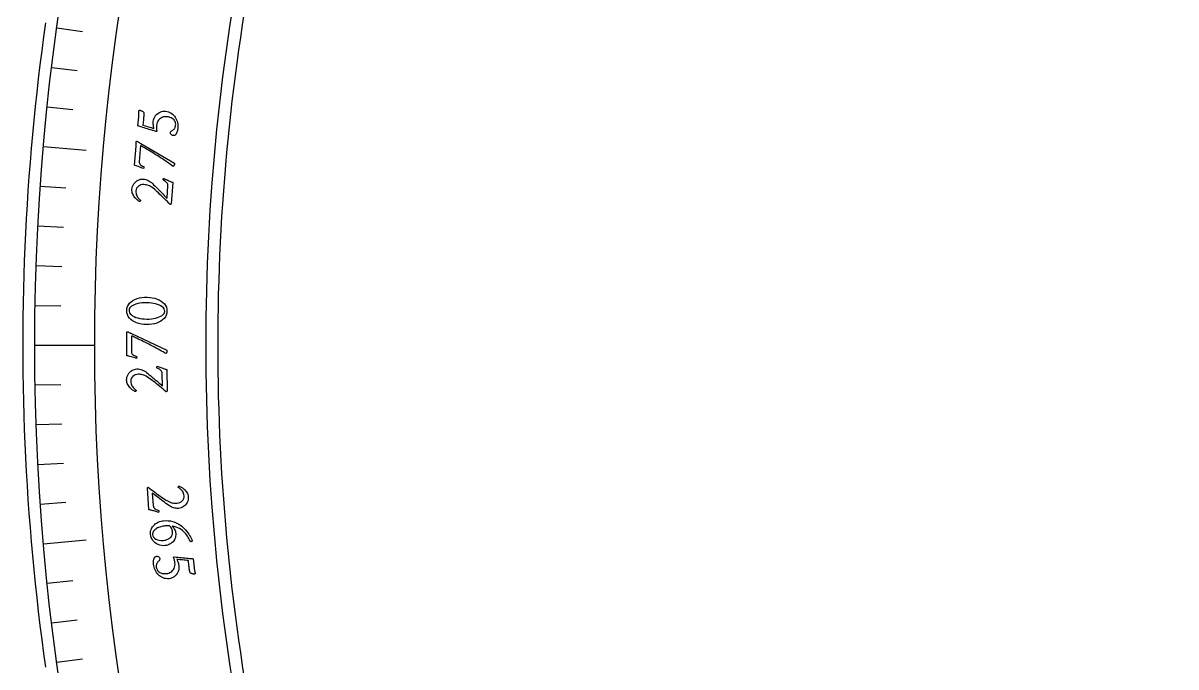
# Model space of a CAD drawing. Header units: millimetres. Extents: x -78 to 78, y -78 to 100.
# Drawn here: x -78 to -38.73, y -10.96 to 10.97 of the extents above; entities that cross this region are included whole.
import ezdxf

# ---------------------------------------------------------------- set-up
doc = ezdxf.new("R2010")
doc.units = ezdxf.units.MM
for name, color, linetype in [('CUT_INNER', 6, 'Continuous'), ('CUT_OUTER', 1, 'Continuous'), ('ENGRAVE', 7, 'Continuous'), ('ENGRAVE_FINE', 8, 'Continuous'), ('TEXT', 5, 'Continuous')]:
    doc.layers.add(name, color=color, linetype=linetype)

msp = doc.modelspace()

# ---------------------------------------------------------------- linework, layer by layer
at = {"layer": 'CUT_INNER'}
msp.add_lwpolyline([(-70.4637, 11.3377), (-70.5319, 10.9051), (-70.5975, 10.4722), (-70.6605, 10.0388), (-70.7207, 9.605), (-70.7783, 9.1709), (-70.8333, 8.7364), (-70.8855, 8.3017), (-70.9351, 7.8666), (-70.9821, 7.4312), (-71.0263, 6.9955), (-71.0679, 6.5595), (-71.1068, 6.1234), (-71.1431, 5.6869), (-71.1766, 5.2503), (-71.2075, 4.8135), (-71.2357, 4.3765), (-71.2612, 3.9393), (-71.284, 3.502), (-71.3042, 3.0645), (-71.3216, 2.6269), (-71.3364, 2.1893), (-71.3485, 1.7515), (-71.3579, 1.3137), (-71.3646, 0.8758), (-71.3687, 0.4379), (-71.37, 0), (-71.3687, -0.4379), (-71.3646, -0.8758), (-71.3579, -1.3137), (-71.3485, -1.7515), (-71.3364, -2.1893), (-71.3216, -2.6269), (-71.3042, -3.0645), (-71.284, -3.502), (-71.2612, -3.9393), (-71.2357, -4.3765), (-71.2075, -4.8135), (-71.1766, -5.2503), (-71.1431, -5.6869), (-71.1068, -6.1234), (-71.0679, -6.5595), (-71.0263, -6.9955), (-70.9821, -7.4312), (-70.9351, -7.8666), (-70.8855, -8.3017), (-70.8333, -8.7364), (-70.7783, -9.1709), (-70.7207, -9.605), (-70.6605, -10.0388), (-70.5975, -10.4722), (-70.5319, -10.9051), (-70.4637, -11.3377)], dxfattribs=at)
at = {"layer": 'CUT_OUTER'}
msp.add_lwpolyline([(-77.2245, -10.9713), (-77.2904, -10.4973), (-77.3534, -10.0229), (-77.4134, -9.548), (-77.4705, -9.0729), (-77.5247, -8.5973), (-77.576, -8.1215), (-77.6244, -7.6453), (-77.6699, -7.1689), (-77.7124, -6.6922), (-77.752, -6.2152), (-77.7887, -5.738), (-77.8224, -5.2606), (-77.8532, -4.783), (-77.8811, -4.3052), (-77.906, -3.8273), (-77.9281, -3.3492), (-77.9471, -2.871), (-77.9633, -2.3926), (-77.9765, -1.9142), (-77.9868, -1.4357), (-77.9941, -0.9572), (-77.9985, -0.4786), (-78, 0), (-77.9985, 0.4786), (-77.9941, 0.9572), (-77.9868, 1.4357), (-77.9765, 1.9142), (-77.9633, 2.3926), (-77.9471, 2.871), (-77.9281, 3.3492), (-77.906, 3.8273), (-77.8811, 4.3052), (-77.8532, 4.783), (-77.8224, 5.2606), (-77.7887, 5.738), (-77.752, 6.2152), (-77.7124, 6.6922), (-77.6699, 7.1689), (-77.6244, 7.6453), (-77.576, 8.1215), (-77.5247, 8.5973), (-77.4705, 9.0729), (-77.4134, 9.548), (-77.3534, 10.0229), (-77.2904, 10.4973), (-77.2245, 10.9713)], dxfattribs=at)
at = {"layer": 'ENGRAVE'}
for points in [[(-77.3069, 6.7635), (-75.8539, 6.6364)], [(-77.6022, 0), (-75.5602, 0)], [(-77.3069, -6.7635), (-75.8539, -6.6364)]]:
    msp.add_lwpolyline(points, dxfattribs=at)
for radius in [77.6022, 75.5602, 71.7678]:
    msp.add_circle((0, 0), radius, dxfattribs=at)
at = {"layer": 'ENGRAVE_FINE'}
for points in [[(-76.847, 10.8001), (-75.9803, 10.6783)], [(-77.0238, 9.4573), (-76.1551, 9.3507)], [(-77.1771, 8.1116), (-76.3067, 8.0202)], [(-77.4132, 5.4133), (-76.5401, 5.3522)], [(-77.4958, 4.0614), (-76.6219, 4.0156)], [(-77.5549, 2.7083), (-76.6803, 2.6777)], [(-77.5904, 1.3543), (-76.7154, 1.3391)], [(-77.5904, -1.3543), (-76.7154, -1.3391)], [(-77.5549, -2.7083), (-76.6803, -2.6777)], [(-77.4958, -4.0614), (-76.6219, -4.0156)], [(-77.4132, -5.4133), (-76.5401, -5.3522)], [(-77.1771, -8.1116), (-76.3067, -8.0202)], [(-77.0238, -9.4573), (-76.1551, -9.3507)], [(-76.847, -10.8001), (-75.9803, -10.6783)]]:
    msp.add_lwpolyline(points, dxfattribs=at)
at = {"layer": 'TEXT'}
for points in [[(-73.5621, 7.6077), (-73.5522, 7.6682), (-73.5358, 7.7233), (-73.5127, 7.7727), (-73.4831, 7.8167), (-73.4487, 7.8551), (-73.411, 7.888), (-73.3703, 7.9155), (-73.3264, 7.9376), (-73.281, 7.9538), (-73.2355, 7.964), (-73.19, 7.9681), (-73.1445, 7.9662), (-73.0919, 7.9575), (-73.0425, 7.9433), (-72.9963, 7.9235), (-72.9533, 7.8983), (-72.9137, 7.8685), (-72.8778, 7.8354), (-72.8455, 7.7989), (-72.8169, 7.7589), (-72.792, 7.7163), (-72.771, 7.6719), (-72.7538, 7.6255), (-72.7406, 7.5773), (-72.7313, 7.528), (-72.7261, 7.4787), (-72.725, 7.4293), (-72.728, 7.3797), (-72.731, 7.358), (-72.7357, 7.3339), (-72.7421, 7.3073), (-72.7503, 7.2784), (-72.7601, 7.249), (-72.7716, 7.2214), (-72.7846, 7.1953), (-72.7993, 7.1709), (-72.8041, 7.1665), (-72.8112, 7.1612), (-72.8206, 7.155), (-72.8322, 7.148), (-72.8451, 7.1416), (-72.8579, 7.1374), (-72.8709, 7.1354), (-72.8839, 7.1356), (-72.9054, 7.1394), (-72.9245, 7.1464), (-72.941, 7.1566), (-72.955, 7.1699), (-72.966, 7.1851), (-72.9734, 7.2009), (-72.9771, 7.2173), (-72.9772, 7.2344), (-72.973, 7.2547), (-72.9649, 7.2722), (-72.9528, 7.2871), (-72.9367, 7.2992), (-72.9191, 7.3101), (-72.9025, 7.3212), (-72.8867, 7.3325), (-72.8719, 7.3441), (-72.8563, 7.3585), (-72.8428, 7.3747), (-72.8315, 7.3926), (-72.8223, 7.4122), (-72.8149, 7.4326), (-72.8091, 7.4531), (-72.8047, 7.4736), (-72.8018, 7.4941), (-72.8009, 7.5225), (-72.8039, 7.5514), (-72.8107, 7.5808), (-72.8215, 7.6108), (-72.837, 7.6402), (-72.8578, 7.6679), (-72.884, 7.6938), (-72.9155, 7.718), (-72.9531, 7.7392), (-72.9973, 7.7562), (-73.0481, 7.769), (-73.1056, 7.7776), (-73.1397, 7.7791), (-73.1751, 7.7765), (-73.2115, 7.7697), (-73.2491, 7.7588), (-73.2861, 7.7431), (-73.3209, 7.7221), (-73.3536, 7.6958), (-73.384, 7.6641), (-73.4105, 7.6263), (-73.4313, 7.5815), (-73.4463, 7.5298), (-73.4555, 7.4711), (-73.4568, 7.4521), (-73.4572, 7.43), (-73.4566, 7.4048), (-73.4552, 7.3764), (-73.4528, 7.3485), (-73.4497, 7.3247), (-73.4457, 7.3049), (-73.4409, 7.2891), (-73.4418, 7.286), (-73.4439, 7.2831), (-73.4473, 7.2805), (-73.4518, 7.2781), (-73.457, 7.2762), (-73.4623, 7.275), (-73.4676, 7.2745), (-73.473, 7.2747), (-73.5315, 7.2926), (-73.59, 7.3106), (-73.6485, 7.3285), (-73.707, 7.3465), (-73.7645, 7.3642), (-73.82, 7.3812), (-73.8735, 7.3977), (-73.925, 7.4136), (-73.9732, 7.4284), (-74.0168, 7.4414), (-74.0557, 7.4527), (-74.09, 7.4624), (-74.0575, 7.7789), (-74.0554, 7.801), (-74.0539, 7.8235), (-74.0528, 7.8463), (-74.0523, 7.8694), (-74.0522, 7.8918), (-74.0524, 7.9122), (-74.0529, 7.9308), (-74.0538, 7.9474), (-74.0548, 7.9611), (-74.0554, 7.9709), (-74.0558, 7.9768), (-74.0559, 7.9787), (-74.0523, 7.9837), (-74.0489, 7.9882), (-74.0458, 7.9924), (-74.0431, 7.9962), (-74.0403, 7.9993), (-74.037, 8.0014), (-74.0334, 8.0025), (-74.0292, 8.0025), (-74.0248, 8.0015), (-74.0178, 7.9993), (-74.0084, 7.9959), (-73.9965, 7.9912), (-73.983, 7.9854), (-73.969, 7.9788), (-73.9544, 7.9713), (-73.9392, 7.9628), (-73.9243, 7.9537), (-73.9105, 7.9439), (-73.8979, 7.9336), (-73.8864, 7.9228), (-73.8867, 7.8995), (-73.8873, 7.8741), (-73.888, 7.8464), (-73.889, 7.8166), (-73.8905, 7.7843), (-73.8928, 7.7494), (-73.8959, 7.7118), (-73.8998, 7.6714), (-73.9182, 7.4916), (-73.8713, 7.4769), (-73.8239, 7.4624), (-73.7761, 7.448), (-73.7279, 7.4336), (-73.68, 7.4194), (-73.6334, 7.4051), (-73.5881, 7.3908), (-73.544, 7.3765), (-73.5499, 7.4009), (-73.5549, 7.4286), (-73.5588, 7.4597), (-73.5617, 7.4941), (-73.5635, 7.5282), (-73.5641, 7.5585), (-73.5637, 7.585), (-73.5621, 7.6077)], [(-74.1512, 6.7801), (-74.1494, 6.8015), (-74.148, 6.8237), (-74.1469, 6.8467), (-74.1461, 6.8707), (-74.1456, 6.8925), (-74.145, 6.9094), (-74.1445, 6.9213), (-74.1441, 6.9282), (-74.1423, 6.9338), (-74.1383, 6.9376), (-74.1319, 6.9395), (-74.1233, 6.9395), (-74.1115, 6.9372), (-74.098, 6.9322), (-74.0826, 6.9245), (-74.0654, 6.9142), (-74.047, 6.9023), (-74.0279, 6.8902), (-74.0082, 6.8777), (-73.9878, 6.8648), (-72.8447, 6.1989), (-72.8422, 6.1949), (-72.8406, 6.1898), (-72.8398, 6.1838), (-72.84, 6.1767), (-72.8418, 6.1642), (-72.8453, 6.1505), (-72.8503, 6.1355), (-72.8569, 6.1194), (-72.8644, 6.1047), (-72.8719, 6.0945), (-72.8794, 6.0886), (-72.887, 6.087), (-72.9281, 6.1184), (-72.9735, 6.1515), (-73.0231, 6.1864), (-73.0769, 6.223), (-73.1336, 6.2608), (-73.1919, 6.2993), (-73.2518, 6.3383), (-73.3132, 6.3779), (-73.3752, 6.4174), (-73.4367, 6.4562), (-73.4976, 6.4941), (-73.5581, 6.5312), (-73.617, 6.567), (-73.6732, 6.6009), (-73.7267, 6.633), (-73.7774, 6.6632), (-73.8243, 6.691), (-73.8662, 6.716), (-73.9033, 6.738), (-73.9353, 6.7571), (-73.9612, 6.7725), (-73.9797, 6.7836), (-73.9908, 6.7902), (-73.9945, 6.7924), (-74.0425, 6.2477), (-74.0426, 6.2176), (-74.0374, 6.1909), (-74.0271, 6.1676), (-74.0115, 6.1478), (-73.9904, 6.13), (-73.9635, 6.1129), (-73.9308, 6.0963), (-73.8923, 6.0805), (-73.8868, 6.0775), (-73.8831, 6.072), (-73.8813, 6.0638), (-73.8814, 6.0531), (-73.882, 6.0494), (-73.8832, 6.0447), (-73.885, 6.0391), (-73.8874, 6.0326), (-73.8902, 6.0262), (-73.8928, 6.0206), (-73.8954, 6.0161), (-73.8978, 6.0125), (-73.9404, 6.0301), (-73.9834, 6.0474), (-74.0268, 6.0642), (-74.0706, 6.0808), (-74.1123, 6.096), (-74.149, 6.1091), (-74.1809, 6.1199), (-74.2079, 6.1286)], [(-73.2108, 5.6812), (-73.1846, 5.6681), (-73.1568, 5.6546), (-73.1271, 5.6407), (-73.0957, 5.6264), (-73.0641, 5.6123), (-73.0336, 5.5987), (-73.0043, 5.5859), (-72.9762, 5.5736), (-72.9509, 5.5627), (-72.9301, 5.5538), (-72.9138, 5.5468), (-72.902, 5.5419), (-72.9539, 4.8104), (-72.9567, 4.8073), (-72.9601, 4.8041), (-72.9642, 4.8007), (-72.969, 4.7973), (-72.9739, 4.7943), (-72.9784, 4.7922), (-72.9823, 4.791), (-72.9858, 4.7908), (-73.0335, 4.8388), (-73.0822, 4.8875), (-73.1319, 4.9369), (-73.1826, 4.9869), (-73.2337, 5.0368), (-73.2846, 5.0856), (-73.3353, 5.1334), (-73.3857, 5.1802), (-73.435, 5.2249), (-73.4823, 5.2665), (-73.5277, 5.3049), (-73.5711, 5.3403), (-73.6153, 5.3735), (-73.6569, 5.4006), (-73.6959, 5.4217), (-73.7324, 5.4367), (-73.7681, 5.4475), (-73.8048, 5.4561), (-73.8425, 5.4624), (-73.8812, 5.4664), (-73.9337, 5.4661), (-73.9825, 5.4571), (-74.0275, 5.4393), (-74.0688, 5.4129), (-74.1038, 5.3794), (-74.1299, 5.3408), (-74.1469, 5.2969), (-74.1551, 5.2478), (-74.1557, 5.2061), (-74.1515, 5.1668), (-74.1424, 5.13), (-74.1285, 5.0956), (-74.1117, 5.0639), (-74.0938, 5.0352), (-74.0749, 5.0095), (-74.055, 4.9868), (-74.0358, 4.9673), (-74.0191, 4.9513), (-74.005, 4.9387), (-73.9933, 4.9297), (-73.9946, 4.9231), (-73.9977, 4.9165), (-74.0026, 4.9098), (-74.0092, 4.9032), (-74.0162, 4.8974), (-74.0222, 4.8933), (-74.0271, 4.8909), (-74.0309, 4.8903), (-74.042, 4.8958), (-74.0564, 4.9044), (-74.074, 4.9161), (-74.0948, 4.9309), (-74.1174, 4.9488), (-74.1404, 4.9696), (-74.1636, 4.9933), (-74.1873, 5.02), (-74.21, 5.0491), (-74.2307, 5.0802), (-74.2494, 5.1132), (-74.2659, 5.1482), (-74.2792, 5.185), (-74.2877, 5.2237), (-74.2916, 5.264), (-74.2909, 5.3061), (-74.2841, 5.3565), (-74.271, 5.4041), (-74.2517, 5.4489), (-74.2261, 5.4908), (-74.1957, 5.529), (-74.162, 5.5624), (-74.1249, 5.5911), (-74.0844, 5.6152), (-74.0419, 5.6337), (-73.9984, 5.6459), (-73.954, 5.6518), (-73.9088, 5.6515), (-73.864, 5.646), (-73.8208, 5.6365), (-73.7793, 5.623), (-73.7395, 5.6055), (-73.7013, 5.5846), (-73.6647, 5.5608), (-73.6296, 5.5341), (-73.5961, 5.5046), (-73.5526, 5.463), (-73.5076, 5.4193), (-73.4613, 5.3735), (-73.4136, 5.3256), (-73.3659, 5.2773), (-73.3198, 5.2305), (-73.2752, 5.185), (-73.2321, 5.141), (-73.1918, 5.0998), (-73.1558, 5.0631), (-73.1239, 5.0308), (-73.0962, 5.0028), (-73.0662, 5.4235), (-73.0665, 5.4537), (-73.072, 5.4815), (-73.0828, 5.5067), (-73.0988, 5.5296), (-73.12, 5.551), (-73.1467, 5.5722), (-73.1786, 5.5931), (-73.216, 5.6138), (-73.2214, 5.6174), (-73.2251, 5.6227), (-73.227, 5.6298), (-73.2272, 5.6387), (-73.2266, 5.6425), (-73.2254, 5.6473), (-73.2236, 5.6532), (-73.2211, 5.6601), (-73.2184, 5.667), (-73.2158, 5.6728), (-73.2132, 5.6775), (-73.2108, 5.6812)], [(-74.4687, 1.1757), (-74.4616, 1.2488), (-74.4429, 1.3158), (-74.4125, 1.3767), (-74.3704, 1.4313), (-74.3187, 1.4795), (-74.2592, 1.5212), (-74.1922, 1.5563), (-74.1174, 1.5848), (-74.0371, 1.6067), (-73.9533, 1.6216), (-73.8659, 1.6298), (-73.775, 1.6311), (-73.6842, 1.6257), (-73.5972, 1.6136), (-73.5141, 1.5947), (-73.4348, 1.5691), (-73.3613, 1.5373), (-73.2955, 1.4995), (-73.2375, 1.4559), (-73.1872, 1.4063), (-73.1467, 1.3512), (-73.1182, 1.2908), (-73.1015, 1.2251), (-73.0967, 1.154), (-73.1037, 1.0849), (-73.1224, 1.0209), (-73.1529, 0.9619), (-73.1951, 0.9079), (-73.2469, 0.8594), (-73.3063, 0.8171), (-73.3733, 0.7809), (-73.4477, 0.7508), (-73.5278, 0.7273), (-73.6115, 0.7107), (-73.6988, 0.7011), (-73.7897, 0.6985), (-73.8805, 0.7028), (-73.9676, 0.7139), (-74.0509, 0.7319), (-74.1305, 0.7567), (-74.2043, 0.7882), (-74.2702, 0.8259), (-74.3283, 0.87), (-74.3785, 0.9204), (-74.4188, 0.9765), (-74.4473, 1.0378), (-74.4639, 1.1042), (-74.4687, 1.1757)], [(-74.39, 1.1854), (-74.3856, 1.1417), (-74.3708, 1.101), (-74.3458, 1.0633), (-74.3105, 1.0287), (-74.2666, 0.9974), (-74.2156, 0.9698), (-74.1576, 0.9459), (-74.0926, 0.9256), (-74.0222, 0.9094), (-73.9479, 0.8975), (-73.8697, 0.89), (-73.7877, 0.8868), (-73.7064, 0.888), (-73.6286, 0.8936), (-73.5541, 0.9036), (-73.4829, 0.918), (-73.4169, 0.9362), (-73.3578, 0.9575), (-73.3056, 0.9821), (-73.2603, 1.0098), (-73.2236, 1.0403), (-73.1972, 1.0733), (-73.1811, 1.1087), (-73.1754, 1.1465), (-73.18, 1.1924), (-73.1952, 1.2343), (-73.2212, 1.2724), (-73.2578, 1.3066), (-73.3033, 1.337), (-73.356, 1.3636), (-73.4159, 1.3864), (-73.4829, 1.4055), (-73.555, 1.4207), (-73.6302, 1.432), (-73.7084, 1.4395), (-73.7898, 1.4431), (-73.8717, 1.4426), (-73.9494, 1.4377), (-74.0231, 1.4285), (-74.0925, 1.4149), (-74.1565, 1.3974), (-74.2138, 1.3765), (-74.2643, 1.3521), (-74.308, 1.3242), (-74.3434, 1.2933), (-74.3689, 1.2599), (-74.3844, 1.2239), (-74.39, 1.1854)], [(-74.4599, 0.2916), (-74.4601, 0.3131), (-74.4606, 0.3353), (-74.4615, 0.3584), (-74.4628, 0.3822), (-74.4641, 0.4041), (-74.4651, 0.4209), (-74.4656, 0.4328), (-74.4658, 0.4397), (-74.4645, 0.4455), (-74.4608, 0.4496), (-74.4546, 0.4521), (-74.4461, 0.4529), (-74.4341, 0.4515), (-74.4202, 0.4477), (-74.4042, 0.4414), (-74.3862, 0.4326), (-74.3668, 0.4224), (-74.3468, 0.412), (-74.326, 0.4013), (-74.3046, 0.3903), (-73.1078, -0.1735), (-73.1049, -0.1773), (-73.1029, -0.1822), (-73.1016, -0.1882), (-73.1012, -0.1952), (-73.1019, -0.2078), (-73.1041, -0.2218), (-73.1078, -0.2371), (-73.113, -0.2538), (-73.1192, -0.269), (-73.1257, -0.2799), (-73.1327, -0.2864), (-73.1402, -0.2886), (-73.1839, -0.261), (-73.232, -0.232), (-73.2844, -0.2016), (-73.3412, -0.1697), (-73.401, -0.137), (-73.4624, -0.1038), (-73.5254, -0.0702), (-73.5901, -0.036), (-73.6553, -0.002), (-73.7199, 0.0312), (-73.784, 0.0636), (-73.8475, 0.0953), (-73.9092, 0.1258), (-73.9682, 0.1547), (-74.0242, 0.182), (-74.0774, 0.2077), (-74.1265, 0.2314), (-74.1705, 0.2525), (-74.2093, 0.2713), (-74.2429, 0.2875), (-74.2701, 0.3006), (-74.2894, 0.31), (-74.3011, 0.3156), (-74.305, 0.3175), (-74.3053, -0.2293), (-74.3027, -0.2593), (-74.2953, -0.2855), (-74.2829, -0.3078), (-74.2657, -0.3261), (-74.2431, -0.342), (-74.2148, -0.3568), (-74.1808, -0.3703), (-74.141, -0.3828), (-74.1353, -0.3852), (-74.1312, -0.3904), (-74.1287, -0.3984), (-74.1278, -0.4091), (-74.1281, -0.4129), (-74.1288, -0.4177), (-74.1302, -0.4234), (-74.1321, -0.43), (-74.1342, -0.4367), (-74.1363, -0.4424), (-74.1385, -0.4472), (-74.1407, -0.451), (-74.1846, -0.4372), (-74.2289, -0.4237), (-74.2736, -0.4107), (-74.3187, -0.398), (-74.3616, -0.3865), (-74.3993, -0.3767), (-74.432, -0.3686), (-74.4596, -0.3623)], [(-73.4273, -0.7212), (-73.4001, -0.732), (-73.3712, -0.743), (-73.3405, -0.7542), (-73.308, -0.7657), (-73.2752, -0.7771), (-73.2437, -0.7879), (-73.2133, -0.7981), (-73.1843, -0.8079), (-73.1581, -0.8165), (-73.1366, -0.8236), (-73.1198, -0.8291), (-73.1076, -0.833), (-73.0956, -1.5662), (-73.098, -1.5696), (-73.1012, -1.5731), (-73.105, -1.5768), (-73.1095, -1.5806), (-73.1141, -1.584), (-73.1183, -1.5865), (-73.1222, -1.588), (-73.1257, -1.5886), (-73.1773, -1.5449), (-73.2301, -1.5006), (-73.2839, -1.4558), (-73.3388, -1.4103), (-73.394, -1.3651), (-73.449, -1.3209), (-73.5036, -1.2777), (-73.5579, -1.2355), (-73.6109, -1.1953), (-73.6617, -1.158), (-73.7103, -1.1236), (-73.7565, -1.0922), (-73.8035, -1.063), (-73.8473, -1.0395), (-73.888, -1.022), (-73.9257, -1.0102), (-73.9622, -1.0025), (-73.9995, -0.9972), (-74.0376, -0.9942), (-74.0765, -0.9936), (-74.1288, -0.9985), (-74.1766, -1.0117), (-74.2199, -1.0333), (-74.2588, -1.0632), (-74.2907, -1.0996), (-74.3132, -1.1404), (-74.3264, -1.1856), (-74.3303, -1.2352), (-74.3273, -1.2768), (-74.3196, -1.3156), (-74.3074, -1.3515), (-74.2906, -1.3845), (-74.271, -1.4146), (-74.2507, -1.4416), (-74.2297, -1.4656), (-74.2079, -1.4865), (-74.187, -1.5043), (-74.169, -1.5188), (-74.1538, -1.53), (-74.1413, -1.538), (-74.1421, -1.5447), (-74.1446, -1.5516), (-74.1489, -1.5586), (-74.1549, -1.5658), (-74.1614, -1.5722), (-74.167, -1.5768), (-74.1716, -1.5796), (-74.1754, -1.5805), (-74.187, -1.576), (-74.2021, -1.5687), (-74.2206, -1.5586), (-74.2426, -1.5456), (-74.2667, -1.5298), (-74.2914, -1.5111), (-74.3166, -1.4895), (-74.3425, -1.4649), (-74.3677, -1.4379), (-74.391, -1.4088), (-74.4125, -1.3775), (-74.432, -1.3441), (-74.4484, -1.3085), (-74.4603, -1.2708), (-74.4677, -1.231), (-74.4707, -1.1889), (-74.4683, -1.1381), (-74.4594, -1.0896), (-74.444, -1.0433), (-74.4222, -0.9993), (-74.3952, -0.9587), (-74.3645, -0.9224), (-74.3301, -0.8905), (-74.2919, -0.8631), (-74.2511, -0.8409), (-74.2089, -0.825), (-74.1652, -0.8152), (-74.1201, -0.8116), (-74.075, -0.8132), (-74.0311, -0.8189), (-73.9886, -0.8287), (-73.9474, -0.8426), (-73.9076, -0.8601), (-73.869, -0.8806), (-73.8318, -0.9042), (-73.7958, -0.9307), (-73.7488, -0.9683), (-73.7002, -1.0079), (-73.6501, -1.0495), (-73.5984, -1.0931), (-73.5467, -1.137), (-73.4967, -1.1797), (-73.4483, -1.2211), (-73.4015, -1.2612), (-73.3578, -1.2987), (-73.3187, -1.3321), (-73.2841, -1.3616), (-73.2541, -1.387), (-73.2609, -0.9652), (-73.2638, -0.9352), (-73.2717, -0.908), (-73.2846, -0.8838), (-73.3025, -0.8625), (-73.3256, -0.8429), (-73.354, -0.8242), (-73.3876, -0.8061), (-73.4266, -0.7887), (-73.4324, -0.7857), (-73.4365, -0.7807), (-73.4391, -0.7738), (-73.44, -0.7649), (-73.4397, -0.7611), (-73.439, -0.7562), (-73.4377, -0.7502), (-73.4358, -0.7431), (-73.4337, -0.736), (-73.4316, -0.73), (-73.4295, -0.725), (-73.4273, -0.7212)], [(-73.3848, -5.6947), (-73.4126, -5.6857), (-73.4422, -5.6766), (-73.4736, -5.6674), (-73.5068, -5.6581), (-73.5403, -5.6488), (-73.5725, -5.64), (-73.6034, -5.6317), (-73.6331, -5.6238), (-73.6597, -5.6168), (-73.6816, -5.611), (-73.6988, -5.6066), (-73.7112, -5.6034), (-73.7637, -4.8638), (-73.7614, -4.8603), (-73.7584, -4.8566), (-73.7548, -4.8527), (-73.7505, -4.8487), (-73.746, -4.845), (-73.7419, -4.8423), (-73.7381, -4.8407), (-73.7347, -4.8399), (-73.6811, -4.8817), (-73.6263, -4.9239), (-73.5705, -4.9665), (-73.5134, -5.0095), (-73.456, -5.0521), (-73.3989, -5.0936), (-73.3421, -5.1339), (-73.2856, -5.1731), (-73.2305, -5.2103), (-73.1777, -5.2446), (-73.1273, -5.276), (-73.0793, -5.3046), (-73.0308, -5.3308), (-72.9857, -5.3514), (-72.944, -5.3664), (-72.9057, -5.3757), (-72.8688, -5.3811), (-72.8313, -5.3841), (-72.7931, -5.3847), (-72.7542, -5.383), (-72.7023, -5.375), (-72.6554, -5.3592), (-72.6134, -5.3354), (-72.5763, -5.3038), (-72.5465, -5.2664), (-72.5263, -5.2252), (-72.5155, -5.1803), (-72.5143, -5.1317), (-72.5195, -5.0912), (-72.5291, -5.0538), (-72.5431, -5.0193), (-72.5616, -4.9879), (-72.5825, -4.9594), (-72.604, -4.934), (-72.6262, -4.9115), (-72.649, -4.8921), (-72.6706, -4.8757), (-72.6892, -4.8623), (-72.705, -4.852), (-72.7177, -4.8447), (-72.7173, -4.8381), (-72.7151, -4.8313), (-72.7111, -4.8242), (-72.7054, -4.8168), (-72.6992, -4.8102), (-72.6938, -4.8055), (-72.6893, -4.8025), (-72.6856, -4.8014), (-72.6738, -4.8053), (-72.6584, -4.8118), (-72.6395, -4.8209), (-72.6169, -4.8326), (-72.5921, -4.847), (-72.5667, -4.8641), (-72.5405, -4.884), (-72.5135, -4.9068), (-72.4871, -4.9319), (-72.4624, -4.9592), (-72.4395, -4.9886), (-72.4183, -5.0201), (-72.4002, -5.0539), (-72.3864, -5.09), (-72.3769, -5.1283), (-72.3717, -5.169), (-72.3714, -5.2186), (-72.3776, -5.2663), (-72.3903, -5.3123), (-72.4095, -5.3564), (-72.434, -5.3977), (-72.4624, -5.4349), (-72.4949, -5.4682), (-72.5313, -5.4975), (-72.5706, -5.5218), (-72.6117, -5.5401), (-72.6547, -5.5525), (-72.6994, -5.559), (-72.7446, -5.5604), (-72.7887, -5.5577), (-72.8317, -5.5508), (-72.8737, -5.5397), (-72.9147, -5.525), (-72.9544, -5.5072), (-72.9931, -5.4863), (-73.0305, -5.4623), (-73.0798, -5.4279), (-73.1307, -5.3915), (-73.1832, -5.3531), (-73.2373, -5.3128), (-73.2914, -5.272), (-73.3437, -5.2322), (-73.3943, -5.1935), (-73.4432, -5.1558), (-73.4888, -5.1205), (-73.5296, -5.0889), (-73.5656, -5.0611), (-73.5968, -5.0371), (-73.5666, -5.4607), (-73.5618, -5.4907), (-73.5522, -5.5175), (-73.5378, -5.541), (-73.5186, -5.5613), (-73.4943, -5.5794), (-73.4648, -5.5964), (-73.43, -5.6123), (-73.39, -5.6272), (-73.384, -5.6298), (-73.3796, -5.6346), (-73.3766, -5.6413), (-73.3751, -5.6501), (-73.3751, -5.6539), (-73.3755, -5.6589), (-73.3764, -5.665), (-73.3777, -5.6722), (-73.3794, -5.6795), (-73.3811, -5.6856), (-73.3829, -5.6907), (-73.3848, -5.6947)], [(-72.8007, -6.4041), (-72.7986, -6.4571), (-72.802, -6.5062), (-72.811, -6.5513), (-72.8255, -6.5925), (-72.8443, -6.6299), (-72.8664, -6.6638), (-72.8916, -6.6941), (-72.92, -6.721), (-72.9505, -6.7447), (-72.9822, -6.7653), (-73.0149, -6.7828), (-73.0487, -6.7974), (-73.0824, -6.8091), (-73.1144, -6.8183), (-73.145, -6.8248), (-73.174, -6.8288), (-73.232, -6.8305), (-73.2886, -6.8249), (-73.3438, -6.8119), (-73.3976, -6.7914), (-73.4486, -6.7645), (-73.4951, -6.7323), (-73.5372, -6.6946), (-73.5747, -6.6515), (-73.6063, -6.6038), (-73.6305, -6.5522), (-73.6471, -6.4968), (-73.6562, -6.4375), (-73.6576, -6.3903), (-73.6535, -6.345), (-73.6439, -6.3016), (-73.6288, -6.2601), (-73.6091, -6.2208), (-73.5857, -6.1841), (-73.5586, -6.1501), (-73.5279, -6.1186), (-73.4943, -6.0899), (-73.4583, -6.0642), (-73.42, -6.0415), (-73.3794, -6.0218), (-73.3376, -6.0055), (-73.2956, -5.9928), (-73.2535, -5.9838), (-73.2112, -5.9785), (-73.1304, -5.9752), (-73.0514, -5.9785), (-72.9739, -5.9886), (-72.8982, -6.0052), (-72.8252, -6.0283), (-72.7565, -6.0577), (-72.6918, -6.0933), (-72.6312, -6.1351), (-72.5874, -6.1708), (-72.545, -6.2094), (-72.5039, -6.2509), (-72.4642, -6.2954), (-72.4264, -6.3416), (-72.3909, -6.3886), (-72.3578, -6.4362), (-72.3271, -6.4846), (-72.2993, -6.5326), (-72.2753, -6.5792), (-72.2548, -6.6243), (-72.2381, -6.6679), (-72.239, -6.6749), (-72.2432, -6.6808), (-72.2506, -6.6857), (-72.2613, -6.6895), (-72.2727, -6.6925), (-72.2824, -6.6947), (-72.2904, -6.6963), (-72.2967, -6.6971), (-72.3119, -6.6638), (-72.3293, -6.6284), (-72.3492, -6.591), (-72.3714, -6.5514), (-72.3964, -6.5108), (-72.4247, -6.4704), (-72.4562, -6.43), (-72.491, -6.3898), (-72.5294, -6.3509), (-72.5718, -6.3145), (-72.6182, -6.2805), (-72.6686, -6.2491), (-72.7234, -6.221), (-72.7833, -6.1975), (-72.848, -6.1783), (-72.9178, -6.1637), (-72.8938, -6.1908), (-72.8722, -6.2197), (-72.8531, -6.2505), (-72.8364, -6.2831), (-72.8226, -6.3158), (-72.812, -6.3468), (-72.8047, -6.3763), (-72.8007, -6.4041)], [(-73.0127, -6.1543), (-73.0304, -6.1537), (-73.0483, -6.1534), (-73.0665, -6.1535), (-73.085, -6.1538), (-73.1035, -6.1544), (-73.1221, -6.1553), (-73.1406, -6.1564), (-73.1591, -6.1579), (-73.1953, -6.1619), (-73.2321, -6.1678), (-73.2696, -6.1758), (-73.3078, -6.1857), (-73.3455, -6.1976), (-73.3817, -6.2114), (-73.4163, -6.2272), (-73.4495, -6.2449), (-73.4802, -6.2644), (-73.5075, -6.2858), (-73.5316, -6.3089), (-73.5524, -6.3339), (-73.5688, -6.3604), (-73.5797, -6.3884), (-73.5852, -6.4179), (-73.5851, -6.4489), (-73.5748, -6.4973), (-73.553, -6.5401), (-73.5196, -6.5771), (-73.4746, -6.6084), (-73.4212, -6.6324), (-73.3626, -6.6477), (-73.2988, -6.6542), (-73.2297, -6.6521), (-73.185, -6.6463), (-73.1423, -6.6373), (-73.1015, -6.6251), (-73.0627, -6.6096), (-73.0269, -6.5907), (-72.9952, -6.5683), (-72.9677, -6.5423), (-72.9444, -6.5127), (-72.9263, -6.4793), (-72.9145, -6.4419), (-72.9091, -6.4004), (-72.9101, -6.3548), (-72.913, -6.3316), (-72.9178, -6.3073), (-72.9244, -6.2819), (-72.9329, -6.2554), (-72.945, -6.2289), (-72.9623, -6.2032), (-72.9849, -6.1783), (-73.0127, -6.1543)], [(-72.6941, -7.5179), (-72.6914, -7.5785), (-72.6962, -7.6351), (-72.7084, -7.6877), (-72.7282, -7.7364), (-72.7539, -7.7808), (-72.7837, -7.8206), (-72.8176, -7.8559), (-72.8558, -7.8866), (-72.8967, -7.9121), (-72.939, -7.9317), (-72.9825, -7.9455), (-73.0274, -7.9534), (-73.0806, -7.9563), (-73.1319, -7.953), (-73.1813, -7.9436), (-73.2287, -7.9281), (-73.2738, -7.9074), (-73.3159, -7.8825), (-73.3552, -7.8534), (-73.3917, -7.8202), (-73.425, -7.7834), (-73.4549, -7.744), (-73.4813, -7.7018), (-73.5043, -7.6568), (-73.5236, -7.6101), (-73.5388, -7.5623), (-73.55, -7.5135), (-73.5571, -7.4638), (-73.5586, -7.4417), (-73.5588, -7.4169), (-73.5578, -7.3893), (-73.5556, -7.3589), (-73.5518, -7.3279), (-73.546, -7.2982), (-73.5383, -7.2698), (-73.5288, -7.2428), (-73.5249, -7.2374), (-73.519, -7.2308), (-73.511, -7.2229), (-73.5009, -7.2136), (-73.4896, -7.2048), (-73.4778, -7.1981), (-73.4655, -7.1936), (-73.4527, -7.1913), (-73.4308, -7.1909), (-73.4108, -7.1941), (-73.3926, -7.2009), (-73.3762, -7.2113), (-73.3625, -7.2241), (-73.3522, -7.2383), (-73.3453, -7.2538), (-73.3419, -7.2705), (-73.3419, -7.2913), (-73.3464, -7.3103), (-73.3553, -7.3273), (-73.3687, -7.3424), (-73.3838, -7.3567), (-73.3979, -7.3709), (-73.4111, -7.3853), (-73.4232, -7.3996), (-73.4357, -7.417), (-73.4456, -7.4357), (-73.4531, -7.4557), (-73.4582, -7.4769), (-73.4612, -7.4986), (-73.4628, -7.5201), (-73.4629, -7.5412), (-73.4615, -7.562), (-73.4566, -7.5902), (-73.4478, -7.6182), (-73.435, -7.6458), (-73.4182, -7.6732), (-73.397, -7.699), (-73.3709, -7.7219), (-73.3398, -7.7419), (-73.3039, -7.7591), (-73.2627, -7.7721), (-73.2159, -7.7795), (-73.1635, -7.7813), (-73.1056, -7.7776), (-73.0718, -7.7719), (-73.0379, -7.7619), (-73.0036, -7.7477), (-72.9692, -7.7292), (-72.9363, -7.7062), (-72.9066, -7.6785), (-72.8801, -7.6461), (-72.8568, -7.6091), (-72.8387, -7.5669), (-72.8275, -7.5192), (-72.8233, -7.4659), (-72.8261, -7.4071), (-72.8286, -7.3884), (-72.8326, -7.3668), (-72.8382, -7.3424), (-72.8452, -7.3152), (-72.8531, -7.2885), (-72.8609, -7.266), (-72.8687, -7.2475), (-72.8765, -7.2331), (-72.8762, -7.2299), (-72.8746, -7.2267), (-72.8719, -7.2235), (-72.8679, -7.2203), (-72.8631, -7.2174), (-72.8582, -7.2152), (-72.8531, -7.2137), (-72.8478, -7.2128), (-72.7869, -7.2188), (-72.726, -7.2247), (-72.6652, -7.2307), (-72.6043, -7.2366), (-72.5444, -7.2424), (-72.4867, -7.2479), (-72.431, -7.2533), (-72.3774, -7.2584), (-72.3272, -7.2631), (-72.282, -7.267), (-72.2416, -7.2702), (-72.206, -7.2726), (-72.1743, -7.5811), (-72.1718, -7.6026), (-72.1686, -7.6243), (-72.165, -7.6463), (-72.1607, -7.6684), (-72.1562, -7.6897), (-72.1517, -7.7091), (-72.1473, -7.7267), (-72.1429, -7.7423), (-72.1391, -7.7552), (-72.1364, -7.7643), (-72.1348, -7.7699), (-72.1343, -7.7717), (-72.1368, -7.7772), (-72.1392, -7.7822), (-72.1413, -7.7869), (-72.1432, -7.7911), (-72.1452, -7.7946), (-72.148, -7.7973), (-72.1513, -7.799), (-72.1554, -7.8), (-72.1599, -7.8), (-72.1672, -7.7993), (-72.1772, -7.798), (-72.1898, -7.7961), (-72.2041, -7.7934), (-72.2192, -7.7901), (-72.2351, -7.7859), (-72.2517, -7.7811), (-72.2683, -7.7755), (-72.2838, -7.7691), (-72.2982, -7.7619), (-72.3117, -7.7539), (-72.3163, -7.7316), (-72.3211, -7.7072), (-72.3261, -7.6806), (-72.3314, -7.6518), (-72.3366, -7.6206), (-72.3415, -7.5867), (-72.3462, -7.55), (-72.3505, -7.5106), (-72.3686, -7.3345), (-72.4175, -7.3298), (-72.4668, -7.3252), (-72.5166, -7.3208), (-72.5667, -7.3166), (-72.6164, -7.3122), (-72.6648, -7.3077), (-72.7121, -7.3028), (-72.7582, -7.2977), (-72.7475, -7.3201), (-72.7372, -7.346), (-72.7271, -7.3753), (-72.7174, -7.4081), (-72.7088, -7.4408), (-72.7021, -7.47), (-72.6972, -7.4957), (-72.6941, -7.5179)]]:
    msp.add_lwpolyline(points, close=True, dxfattribs=at)

doc.saveas('drawing.dxf')
